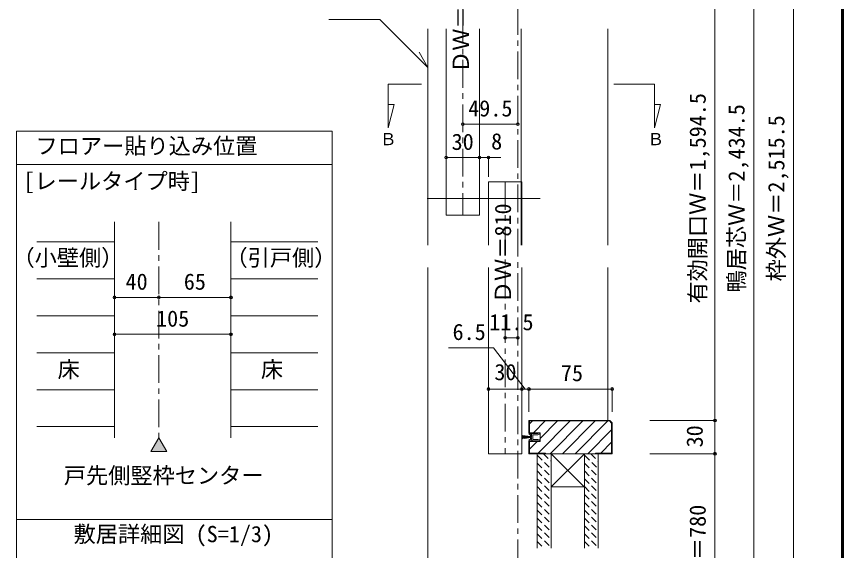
# Model space of a CAD drawing. Units: millimetres, scale not verified, with parts at other scales. Extents: x -957 to 993, y -705 to 708.
# Drawn here: x 248 to 993, y -318 to 163 of the extents above; entities that cross this region are included whole.
import ezdxf
from ezdxf.enums import TextEntityAlignment as Align

# ---------------------------------------------------------------- set-up
doc = ezdxf.new("R2010")
doc.units = ezdxf.units.MM
doc.header["$LTSCALE"] = 5
doc.header["$PDMODE"] = 32
doc.header["$PDSIZE"] = 2.5
doc.linetypes.add('CHAIN1', pattern=[8, 5, -1, 1, -1])
doc.linetypes.add('DASHED1', pattern=[1.8, 1.2, -0.6])
for name, color, linetype, lineweight in [('0-A_文字', 7, 'Continuous', 9), ('0-B_寸法', 7, 'Continuous', 9), ('F-1_枠', 6, 'Continuous', 9)]:
    doc.layers.add(name, color=color, linetype=linetype, lineweight=lineweight)
doc.styles.add('ＭＳ ゴシック', font='')
doc.styles.get('ＭＳ ゴシック').set_extended_font_data('MS Gothic')

# ---------------------------------------------------------------- blocks, each defined once
blk = doc.blocks.new('4')
at = {"layer": '0-A_文字'}
for p, q in [((-7.5, 43.83), (7.5, 43.83)), ((-7.5, 43.83), (-2.5, 8.83)), ((-3.75, 43.83), (-1.25, 8.83)), ((0, 43.83), (0, 8.83)), ((3.75, 43.83), (1.25, 8.83)), ((2.5, 8.83), (7.5, 43.83)), ((-16.5, 3.83), (-16.5, 12.33)), ((-11, 5.33), (-11, 8.83)), ((-11, 8.83), (11, 8.83)), ((16.5, 12.33), (16.5, 3.83))]:
    blk.add_line(p, q, dxfattribs=at)
for points in [[(-15, 13.83), (-11.5, 13.83), (-9, 8.83), (-11.5, 8.83), (-11.5, 3.83), (-2.5, 3.83)], [(-11, 5.33), (11, 5.33), (11, 8.83)], [(2.5, 3.83), (11.5, 3.83), (11.5, 8.83), (9, 8.83), (11.5, 13.83), (15, 13.83)], [(-15.44, -33.59), (-18, -24.67), (-16.5, -24.67), (-16.5, -1.17)], [(0, -2.17), (-10.5, -2.17), (-10.5, -24.67), (-12.54, -33.51)], [(12.54, -33.51), (10.5, -24.67), (10.5, -2.17), (0, -2.17)], [(16.5, -1.17), (16.5, -24.67), (18, -24.67), (15.44, -33.59)]]:
    blk.add_lwpolyline(points, dxfattribs=at)
for centre, radius, start, end in [((-15, 12.33), 1.5, 90, 180), ((-17.83, 1.33), 2.83, 0, 61.92751), ((-17.83, 1.33), 2.83, 298.07249, 0), ((0, 2.49), 2.83, 90, 151.92751), ((0, 2.49), 2.83, 28.07249, 90), ((15, 12.33), 1.5, 0, 90), ((17.83, 1.33), 2.83, 118.07249, 180), ((17.83, 1.33), 2.83, 180, 241.92751), ((-14, -33.17), 1.5, 196.01316, 347.0113), ((14, -33.17), 1.5, 192.9887, 343.98684)]:
    blk.add_arc(centre, radius, start, end, dxfattribs=at)

msp = doc.modelspace()

# ---------------------------------------------------------------- linework, layer by layer
at = {"layer": '0-B_寸法', "linetype": 'CHAIN1'}
for p, q in [((699.397, 372.004), (699.397, -515.69)), ((649.897, 244.31), (649.897, -15.69)), ((687.897, 14.31), (687.897, -230.69)), ((375.894, -21.758), (375.894, -216.302))]:
    msp.add_line(p, q, dxfattribs=at)
at = {"layer": '0-B_寸法'}
for p, q in [((911.997, -460.69), (911.997, 359.81)), ((947.873, -460.69), (947.873, 359.81)), ((876.997, -200.69), (876.997, 278.81)), ((575.123, 160.91), (528.952, 160.91)), ((575.123, 160.91), (618.397, 117.637)), ((618.397, 152.283), (618.397, -42.717)), ((634.897, 152.283), (634.897, -15.69)), ((664.897, 152.283), (664.897, -15.69)), ((702.297, 152.283), (702.297, -42.717)), ((780.397, -42.717), (780.397, 152.283)), ((618.397, 117.637), (610.51, 131.297)), ((822.382, 102.639), (785.992, 102.639)), ((822.382, 102.639), (822.382, 62.987)), ((588.076, 84.036), (582.436, 84.036)), ((582.436, 62.987), (588.076, 84.036)), ((828.022, 84.036), (822.382, 84.036)), ((822.382, 62.987), (828.022, 84.036)), ((247.685, 60.088), (532.041, 60.088)), ((247.685, 60.088), (247.685, -490.551)), ((532.041, 60.088), (532.041, -490.551)), ((247.685, 30.088), (532.041, 30.088)), ((664.897, 36.462), (634.897, 36.462)), ((634.897, 36.462), (634.897, 19.085)), ((664.897, 36.462), (664.897, 19.085)), ((683.988, 36.462), (664.897, 36.462)), ((672.897, 36.462), (672.897, 19.085)), ((672.897, 14.31), (702.897, 14.31)), ((672.897, -42.717), (672.897, 14.31)), ((702.897, -42.717), (702.897, 14.31)), ((617.532, -0.69), (719.493, -0.69)), ((335.894, -21.758), (335.894, -216.302)), ((440.894, -21.758), (440.894, -216.302)), ((634.897, -15.69), (664.897, -15.69)), ((265.894, -39.796), (335.894, -39.796)), ((440.894, -39.796), (519.264, -39.796)), ((618.397, -62.717), (618.397, -430.69)), ((702.897, -230.69), (702.897, -62.717)), ((780.397, -200.69), (780.397, -62.717)), ((265.894, -73.097), (335.894, -73.097)), ((440.894, -73.097), (519.264, -73.097)), ((335.894, -89.748), (375.894, -89.748)), ((375.894, -89.748), (440.894, -89.748)), ((335.894, -106.398), (265.894, -106.398)), ((440.894, -106.398), (519.264, -106.398)), ((335.894, -123.049), (440.894, -123.049)), ((335.894, -139.7), (265.894, -139.7)), ((440.894, -139.7), (519.264, -139.7)), ((335.894, -173.001), (265.894, -173.001)), ((440.894, -173.001), (519.264, -173.001)), ((702.897, -172.387), (672.897, -172.387)), ((672.897, -172.387), (672.897, -193.073)), ((709.397, -172.387), (702.897, -172.387)), ((702.897, -172.387), (702.897, -193.073)), ((709.397, -172.387), (709.397, -193.073)), ((784.397, -172.387), (709.397, -172.387)), ((784.397, -172.387), (784.397, -193.073)), ((784.397, -172.387), (784.397, -193.073)), ((782.276, -200.69), (709.397, -200.69)), ((709.397, -200.69), (709.397, -212.24)), ((784.397, -202.811), (782.276, -200.69)), ((876.997, -200.69), (818.265, -200.69)), ((876.997, -200.69), (844.194, -200.69)), ((876.997, -200.69), (876.997, -230.69)), ((335.894, -206.302), (265.894, -206.302)), ((440.894, -206.302), (519.264, -206.302)), ((782.069, -201.19), (709.897, -201.19)), ((709.897, -203.903), (712.61, -201.19)), ((709.897, -201.19), (709.897, -211.74)), ((713.374, -211.74), (723.924, -201.19)), ((717.551, -230.19), (746.551, -201.19)), ((719.397, -217.031), (735.238, -201.19)), ((728.365, -230.69), (757.865, -201.19)), ((739.679, -230.69), (769.179, -201.19)), ((750.993, -230.69), (780.493, -201.19)), ((783.897, -203.018), (782.069, -201.19)), ((783.897, -203.018), (783.897, -230.19)), ((784.397, -202.811), (784.397, -230.69)), ((719.397, -212.24), (709.397, -212.24)), ((719.397, -211.74), (709.897, -211.74)), ((719.397, -211.74), (719.397, -219.64)), ((762.306, -230.69), (783.897, -209.099)), ((375.894, -216.302), (368.757, -228.665)), ((375.894, -216.302), (383.031, -228.665)), ((709.397, -230.69), (709.397, -219.14)), ((719.397, -219.14), (709.397, -219.14)), ((709.897, -230.19), (709.897, -219.64)), ((719.397, -219.64), (709.897, -219.64)), ((709.897, -226.531), (716.788, -219.64)), ((774.12, -230.19), (783.897, -220.413)), ((383.031, -228.665), (368.757, -228.665)), ((784.397, -230.69), (709.397, -230.69)), ((724.397, -230.19), (709.897, -230.19)), ((716.897, -315.986), (716.897, -230.69)), ((724.397, -230.19), (724.397, -230.69)), ((729.397, -315.986), (729.397, -230.69)), ((729.397, -230.69), (759.256, -260.549)), ((759.397, -230.69), (729.397, -260.69)), ((729.397, -230.69), (759.397, -230.69)), ((759.397, -315.986), (759.397, -230.69)), ((769.397, -230.19), (769.397, -230.69)), ((783.897, -230.19), (769.397, -230.19)), ((771.897, -315.986), (771.897, -230.69)), ((876.997, -230.69), (818.265, -230.69)), ((876.997, -460.69), (876.997, -230.69)), ((759.397, -260.69), (729.397, -260.69)), ((532.041, -289.912), (247.685, -289.912))]:
    msp.add_line(p, q, dxfattribs=at)
at = {"layer": '0-B_寸法', "color": 4}
for p, q in [((649.897, 66.462), (699.397, 66.462)), ((687.897, -126.265), (699.397, -126.265))]:
    msp.add_line(p, q, dxfattribs=at)
at = {"layer": '0-B_寸法', "linetype": 'DASHED1'}
for p, q in [((722.535, -230.69), (729.397, -237.552)), ((765.035, -230.69), (771.897, -237.552)), ((717.115, -232.341), (729.397, -244.623)), ((759.615, -232.341), (771.897, -244.623)), ((716.897, -239.194), (729.397, -251.694)), ((759.397, -239.194), (771.897, -251.694)), ((716.897, -246.265), (729.397, -258.765)), ((759.397, -246.265), (771.897, -258.765)), ((716.897, -253.337), (729.397, -265.837)), ((716.897, -260.408), (729.397, -272.908)), ((759.397, -253.337), (771.897, -265.837)), ((759.397, -260.408), (771.897, -272.908)), ((716.897, -267.479), (729.397, -279.979)), ((759.397, -267.479), (771.897, -279.979)), ((716.897, -274.55), (729.397, -287.05)), ((759.397, -274.55), (771.897, -287.05)), ((716.897, -281.621), (729.397, -294.121)), ((759.397, -281.621), (771.897, -294.121)), ((716.897, -288.692), (729.397, -301.192)), ((759.397, -288.692), (771.897, -301.192)), ((716.897, -295.763), (729.397, -308.263)), ((759.397, -295.763), (771.897, -308.263)), ((716.897, -302.834), (729.397, -315.334)), ((759.397, -302.834), (771.897, -315.334)), ((716.897, -309.905), (722.978, -315.986)), ((759.397, -309.905), (765.478, -315.986))]:
    msp.add_line(p, q, dxfattribs=at)
at = {"layer": '0-B_寸法'}
for points in [[(612.535, 102.639), (582.436, 102.639), (582.436, 62.987)], [(702.897, -230.69), (672.897, -230.69), (672.897, -62.717)], [(706.069, -172.387), (677.483, -135.319), (637.004, -135.319)]]:
    msp.add_lwpolyline(points, dxfattribs=at)
for p in [(649.897, 66.462), (699.397, 66.462), (634.897, 36.462), (664.897, 36.462), (672.897, 36.462), (335.894, -89.748), (375.894, -89.748), (440.894, -89.748), (335.894, -123.049), (440.894, -123.049), (687.897, -126.265), (699.397, -126.265), (672.897, -172.387), (702.897, -172.387), (709.397, -172.387), (784.397, -172.387), (876.997, -200.69), (876.997, -230.69)]:
    msp.add_point(p, dxfattribs=at)
at = {"layer": '0-B_寸法', "color": 16}
msp.add_solid([(383.031, -228.665), (375.894, -216.302), (368.757, -228.665)], dxfattribs=at)
at = {"layer": 'F-1_枠'}
for p, q in [((991.115, 707.602), (991.115, -689.065)), ((991.948, 707.602), (991.948, -689.065)), ((992.782, 707.602), (992.782, -689.065))]:
    msp.add_line(p, q, dxfattribs=at)

# ---------------------------------------------------------------- block references
at = {"layer": '0-B_寸法', "xscale": -0.2, "yscale": -0.2, "rotation": 270}
msp.add_blockref('4', (712.463, -215.69), dxfattribs=at)

# ---------------------------------------------------------------- texts
at = {"layer": '0-B_寸法', "style": 'ＭＳ ゴシック'}
for s, p in [('ＤＷ＝810', (659.699, 112.629)), ('有効開口Ｗ＝1,594.5', (873.077, -95.303)), ('鴨居芯Ｗ＝2,434.5', (908.077, -85.303)), ('枠外Ｗ＝2,515.5', (943.953, -75.303)), ('ＤＷ＝810', (697.665, -94.923)), ('30', (870.399, -225.024)), ('小壁Ｗ＝780', (873.077, -386.589))]:
    msp.add_text(s, height=14.66, rotation=90, dxfattribs=at).set_placement(p, align=Align.BOTTOM_LEFT)
for s, height, p in [('49.5', 14.66, (654.647, 68.962)), ('フロアー貼り込み位置', 14.66, (264.802, 35.088)), ('Ｂ', 11, (575.074, 44.182)), ('30', 14.66, (639.697, 38.833)), ('8', 14.66, (675.336, 39.239)), ('Ｂ', 11, (816.171, 44.182)), ('[レールタイプ時]', 14.66, (253.923, 3.398)), ('（小壁側）', 14.66, (243.998, -65.711)), ('（引戸側）', 14.66, (435.925, -65.711)), ('40', 14.66, (345.894, -87.248)), ('65', 14.66, (398.394, -87.248)), ('105', 14.66, (373.394, -120.549)), ('11.5', 14.66, (673.647, -123.765)), ('6.5', 14.66, (640.536, -132.583)), ('床', 14.66, (284.644, -166.35)), ('床', 14.66, (467.883, -166.35)), ('30', 14.66, (678.214, -168.805)), ('75', 14.66, (738.19, -169.677)), ('戸先側竪枠センター', 14.66, (290.277, -262.044)), ('敷居詳細図 (S=1/3)', 14.66, (299.057, -314.883))]:
    msp.add_text(s, height=height, dxfattribs=at).set_placement(p, align=Align.BOTTOM_LEFT)

doc.saveas('drawing.dxf')
